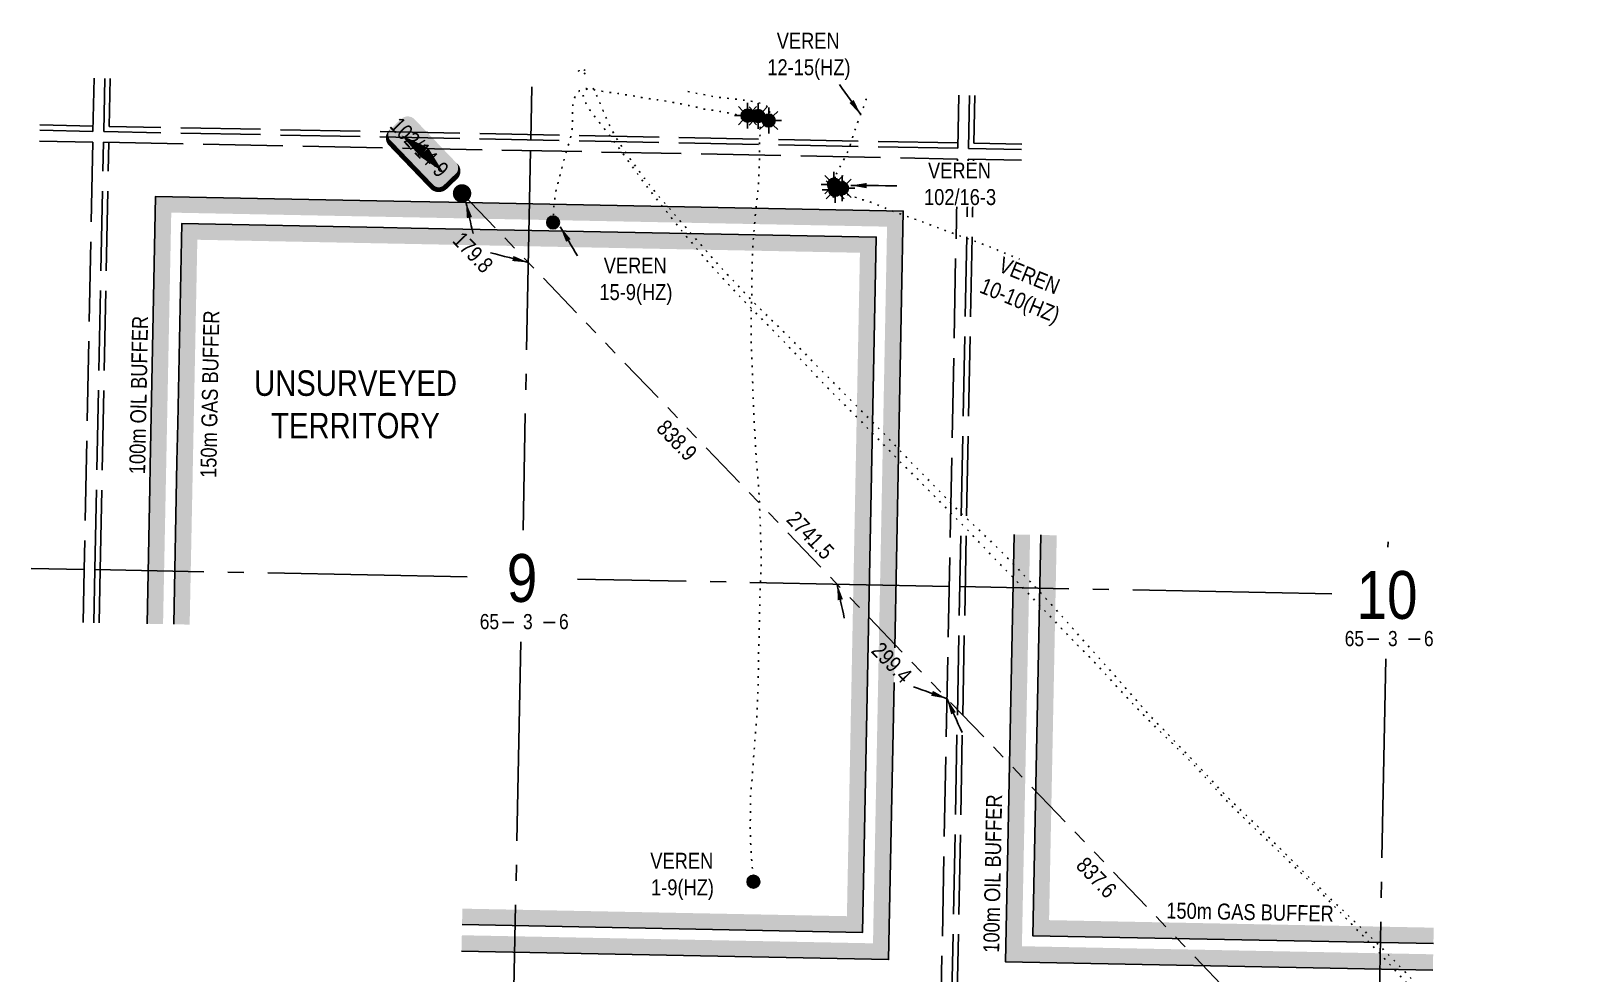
# Model space of a CAD drawing. Extents: x 408473 to 428843, y 6046006 to 6059852.
# Drawn here: x 424420 to 425396, y 6048904 to 6049495 of the extents above; entities that cross this region are included whole.
import ezdxf
from ezdxf.enums import TextEntityAlignment as Align

# ---------------------------------------------------------------- set-up
doc = ezdxf.new("R2010")
doc.units = 0
doc.header["$LTSCALE"] = 5
doc.header["$PDSIZE"] = 0.5
for name, pattern in [('foc-DOT', [1, 0.2, -0.8]), ('foc-DRILLPATH', [14.75, 6, -1.75, 1.75, -1.75, 1.75, -1.75]), ('foc-QUARTERLINE', [33, 25, -3, 2, -3]), ('foc-UNSURVEYED', [12.5, 10, -2.5])]:
    doc.linetypes.add(name, pattern=pattern)
for name, color, linetype in [('10', 1, 'Continuous'), ('9', 3, 'Continuous'), ('ABADATA-DRILL', 8, 'foc-DOT'), ('ABADATA-DRILL-T', 8, 'Continuous'), ('AS-TARGET-GAS', 182, 'Continuous'), ('AS-TARGET-GAS-H', 181, 'Continuous'), ('AS-TARGET-OIL', 146, 'Continuous'), ('AS-TARGET-OIL-H', 131, 'Continuous'), ('L-BD', 7, 'Continuous'), ('L-MON', 1, 'Continuous'), ('L-SECLBL', 7, 'Continuous'), ('L-SECQ', 8, 'foc-QUARTERLINE'), ('L-UNS-T', 3, 'Continuous'), ('L-USEC', 7, 'foc-UNSURVEYED'), ('P-BUFFER-PURPLE-T', 187, 'Continuous'), ('P-PDRILLPATH', 12, 'foc-DRILLPATH')]:
    doc.layers.add(name, color=color, linetype=linetype)
doc.styles.add('80', font='ARIALN.TTF', dxfattribs={"height": 10})
doc.styles.add('80CG', font='ARIALN.TTF', dxfattribs={"height": 10})
doc.styles.add('80L', font='ARIALN.TTF', dxfattribs={"height": 10})
doc.styles.add('SIMPLEX', font='ARIALN.TTF')
doc.dimstyles.new('Compass 5 000', dxfattribs={"dimscale": 5, "dimtxt": 9, "dimasz": 2, "dimexe": 0.2, "dimexo": 0.0625, "dimgap": 0.5, "dimtad": 0, "dimtih": 1, "dimtoh": 1, "dimzin": 0, "dimdsep": 46, "dimtxsty": '80CG', "dimcen": 0.1, "dimse1": 1, "dimse2": 1, "dimclrd": 256, "dimclrt": 256, "dimaunit": 1, "dimadec": 4, "dimazin": 0, "dimtfac": 0.06, "dimtofl": 0, "dimtmove": 0, "dimatfit": 1, "dimfxl": 0.2, "dimtolj": 1, "dimtzin": 0, "dimlwd": -1, "dimarcsym": 0})

# ---------------------------------------------------------------- blocks, each defined once
blk = doc.blocks.new('GAS')
h = blk.add_hatch(color=255)
h.dxf.hatch_style = 1
edge = h.paths.add_edge_path()
edge.add_arc((0, 0), 0.9, 0, 360)
for p, q in [((-0.81, 0), (-1.62, 0)), ((-0.57, 0.57), (-1.14, 1.14)), ((0, 0.81), (0, 1.62)), ((0.57, 0.57), (1.14, 1.14)), ((1.62, 0), (0.81, 0)), ((-0.57, -0.57), (-1.14, -1.14)), ((0, -0.81), (0, -1.62)), ((1.14, -1.14), (0.57, -0.57))]:
    blk.add_line(p, q)
blk.add_circle((0, 0), 0.8)
blk = doc.blocks.new('L-SECLBL')
at = {"layer": '9', "color": 7}
for p, q in [((-5.08, -27.83), (-12.29, -27.83)), ((20.7, -27.83), (13.5, -27.83))]:
    blk.add_line(p, q, dxfattribs=at)
at = {"layer": '10', "color": 2, "style": 'SIMPLEX'}
blk.add_attdef('SEC', text='', height=30, dxfattribs=at).set_placement((0, 0), align=Align.MIDDLE)
at = {"layer": '10', "color": 5, "style": '80L'}
blk.add_attdef('TWP', text='', height=9.5, dxfattribs=at).set_placement((-14.43, -27.37), align=Align.MIDDLE_RIGHT)
blk.add_attdef('RGE', text='', height=9.5, dxfattribs=at).set_placement((3.62, -27.37), align=Align.MIDDLE_CENTER)
blk.add_attdef('MER', text='', height=9.5, dxfattribs=at).set_placement((23.17, -27.37), align=Align.MIDDLE_LEFT)
blk = doc.blocks.new('plbh')
at = {"layer": 'L-MON'}
h = blk.add_hatch(color=255, dxfattribs=at)
h.dxf.hatch_style = 1
edge = h.paths.add_edge_path()
edge.add_arc((0, 0), 1.16, 0, 360)
h = blk.add_hatch(color=256, dxfattribs=at)
h.dxf.hatch_style = 1
h.paths.add_polyline_path([(0.96, 0, 1), (-0.96, 0, 1)])
h.paths.add_polyline_path([(0.91, 0, 1), (-0.91, 0, 1)], flags=16)
h.paths.add_polyline_path([(0.45, 0, -1), (-0.45, 0, -1)], flags=0)
h = blk.add_hatch(color=256, dxfattribs=at)
h.dxf.hatch_style = 1
h.paths.add_polyline_path([(0.45, 0, 1), (-0.45, 0, 1)])
h.paths.add_polyline_path([(0.4, 0, 1), (-0.4, 0, 1)], flags=16)
at = {"layer": 'L-MON', "color": 240}
for radius in [0.96, 0.91, 0.45, 0.4]:
    blk.add_circle((0, 0), radius, dxfattribs=at)
blk = doc.blocks.new('*U124')
h = blk.add_hatch(color=255)
edge = h.paths.add_edge_path()
edge.add_line((-19, -11.5), (19, -11.5))
edge.add_arc((19, -5.5), 6, 270, 360)
edge.add_line((25, -5.5), (25, 4))
edge.add_arc((19, 4), 6, 0, 90)
edge.add_line((19, 10), (-19, 10))
edge.add_arc((-19, 4), 6, 90, 180)
edge.add_line((-25, 4), (-25, -5.5))
edge.add_arc((-19, -5.5), 6, 180, 270)
at = {"color": 1, "flags": 128}
blk.add_lwpolyline([(-19, -11.5, 3, 3, 0), (19, -11.5, 3, 3, 0.414214), (25, -5.5, 3, 3, 0), (25, 4, 3, 0, 0.414214), (19, 10, 0, 0, 0), (-19, 10, 0, 0, 0.414214), (-25, 4, 0, 0, 0), (-25, -5.5, 0, 3, 0.414214)], format="xyseb", close=True, dxfattribs=at)
for points in [[(-17.63, -2.9, 0, 7.5, 0), (0, 0, 0, 0, 0)], [(17.05, 0, 0, 7.5, 0), (0, 0, 0, 0, 0)]]:
    blk.add_lwpolyline(points, format="xyseb", dxfattribs=at)
at = {"color": 1, "style": '80'}
blk.add_attdef('ENTER_TEXT_001', (-26.85, -4.92), '', height=10, dxfattribs=at)

msp = doc.modelspace()

# ---------------------------------------------------------------- hatches: boundary and pattern name
at = {"layer": 'ABADATA-DRILL-T'}
h = msp.add_hatch(color=256, dxfattribs=at)
h.dxf.hatch_style = 1
edge = h.paths.add_edge_path()
edge.add_arc((424747.812, 6049375.267), 4, 0, 360)
h = msp.add_hatch(color=256, dxfattribs=at)
h.dxf.hatch_style = 1
edge = h.paths.add_edge_path()
edge.add_arc((424873.44, 6048961.784), 4, 0, 360)
at = {"layer": 'AS-TARGET-GAS-H'}
h = msp.add_hatch(color=256, dxfattribs=at)
h.dxf.hatch_style = 1
h.paths.add_polyline_path([(424509.853, 6049123.226), (424519.851, 6049123.03), (424524.671, 6049364.424), (424940.249, 6049356.275), (424932.089, 6048940.137), (424690.899, 6048944.866), (424690.701, 6048934.868), (424941.891, 6048929.943), (424950.443, 6049366.077), (424658.821, 6049371.795), (424641.356, 6049372.138), (424514.872, 6049374.618), (424512.366, 6049249.073), (424511.891, 6049225.293)])
h = msp.add_hatch(color=256, dxfattribs=at)
h.dxf.hatch_style = 1
h.paths.add_polyline_path([(425300.153, 6048932.92), (425299.959, 6048922.922), (425048.69, 6048927.848), (425053.71, 6049179.241), (425063.708, 6049179.045), (425058.888, 6048937.65)])
at = {"layer": 'AS-TARGET-OIL-H'}
h = msp.add_hatch(color=256, dxfattribs=at)
h.dxf.hatch_style = 1
h.paths.add_polyline_path([(424493.156, 6049123.553), (424503.154, 6049123.357), (424508.307, 6049381.448), (424957.273, 6049372.645), (424948.459, 6048923.113), (424690.568, 6048928.169), (424690.371, 6048918.171), (424958.261, 6048912.919), (424967.468, 6049382.447), (424682.47, 6049388.035), (424658.511, 6049388.505), (424498.509, 6049391.642), (424495.13, 6049222.39), (424494.863, 6049209.047)])
h = msp.add_hatch(color=256, dxfattribs=at)
h.dxf.hatch_style = 1
h.paths.add_polyline_path([(425299.829, 6048916.223), (425299.632, 6048906.225), (425031.66, 6048911.479), (425037.013, 6049179.568), (425047.011, 6049179.372), (425041.858, 6048921.281)])

# ---------------------------------------------------------------- linework, layer by layer
at = {"layer": 'ABADATA-DRILL', "flags": 128}
for points in [[(424767.986, 6049470.822), (424767.687, 6049470.857), (424766.672, 6049470.967), (424765.867, 6049471.06), (424765.185, 6049471.14), (424764.64, 6049471.21), (424764.287, 6049471.227), (424764.052, 6049471.165), (424763.799, 6049470.987), (424763.695, 6049470.816), (424763.666, 6049470.679), (424763.681, 6049470.606), (424763.7, 6049470.552), (424763.696, 6049470.499), (424763.685, 6049470.449), (424763.651, 6049470.413), (424763.62, 6049470.384), (424763.679, 6049470.332), (424763.831, 6049470.253), (424763.948, 6049470.271), (424764.008, 6049470.419), (424764.068, 6049470.588), (424764.134, 6049470.737), (424764.193, 6049470.862), (424764.252, 6049470.965), (424764.33, 6049471.03), (424764.424, 6049471.065), (424764.541, 6049471.102), (424764.669, 6049471.156), (424764.709, 6049471.176), (424764.79, 6049471.204), (424764.823, 6049471.2), (424764.85, 6049471.193), (424764.998, 6049471.12), (424765.275, 6049470.948), (424765.67, 6049470.673), (424766.41, 6049470.012), (424767.19, 6049469.146), (424767.935, 6049468.255)], [(424869.76, 6049442.308), (424869.76, 6049442.308), (424869.796, 6049442.291), (424869.858, 6049442.253), (424869.934, 6049442.214), (424870.02, 6049442.173), (424870.123, 6049442.117), (424870.191, 6049442.053), (424870.177, 6049441.996), (424870.112, 6049441.941), (424870.037, 6049441.856), (424869.929, 6049441.774), (424869.781, 6049441.711), (424869.603, 6049441.621), (424869.418, 6049441.544), (424869.301, 6049441.53), (424869.231, 6049441.545), (424869.154, 6049441.546), (424869.064, 6049441.538), (424869.005, 6049441.563), (424869, 6049441.639), (424868.994, 6049441.7), (424868.986, 6049441.786), (424868.975, 6049441.91), (424868.957, 6049442.017), (424868.945, 6049442.094), (424868.915, 6049442.268), (424868.901, 6049442.375), (424868.886, 6049442.468), (424868.864, 6049442.539), (424868.848, 6049442.596), (424868.843, 6049442.659), (424868.854, 6049442.722), (424868.872, 6049442.785), (424868.883, 6049442.835), (424868.877, 6049442.879), (424868.875, 6049442.915), (424868.869, 6049442.942), (424868.859, 6049442.972), (424868.853, 6049443.009), (424868.841, 6049443.053), (424868.824, 6049443.06), (424868.826, 6049442.996), (424868.831, 6049442.9), (424868.832, 6049442.8), (424868.844, 6049442.703), (424868.852, 6049442.606), (424868.848, 6049442.556), (424868.84, 6049442.509), (424868.822, 6049442.456), (424868.765, 6049442.411), (424868.647, 6049442.383), (424868.471, 6049442.377), (424868.237, 6049442.381), (424867.961, 6049442.393), (424867.641, 6049442.41), (424867.272, 6049442.437), (424866.855, 6049442.462), (424866.403, 6049442.491), (424865.926, 6049442.517), (424865.443, 6049442.546), (424864.948, 6049442.596), (424864.412, 6049442.667), (424863.837, 6049442.745), (424863.222, 6049442.833), (424862.561, 6049442.95), (424861.87, 6049443.083), (424861.143, 6049443.224), (424860.376, 6049443.383), (424859.589, 6049443.548), (424858.842, 6049443.703), (424858.114, 6049443.858), (424857.368, 6049444.022), (424856.584, 6049444.194), (424855.771, 6049444.357), (424854.92, 6049444.511), (424854.046, 6049444.671), (424853.176, 6049444.828), (424852.352, 6049444.968), (424850.72, 6049445.203), (424849.031, 6049445.473), (424847.407, 6049445.769), (424845.954, 6049445.994), (424845.292, 6049446.077), (424844.64, 6049446.15), (424843.968, 6049446.217), (424843.27, 6049446.29), (424842.552, 6049446.398), (424841.837, 6049446.539), (424841.038, 6049446.731), (424840.262, 6049446.936), (424839.472, 6049447.135), (424838.679, 6049447.324), (424837.886, 6049447.503), (424837.089, 6049447.679), (424836.292, 6049447.841), (424835.492, 6049448.004), (424834.695, 6049448.176), (424833.869, 6049448.366), (424833.019, 6049448.563), (424832.156, 6049448.75), (424831.316, 6049448.926), (424830.469, 6049449.113), (424829.613, 6049449.3), (424828.76, 6049449.483), (424827.93, 6049449.656), (424827.133, 6049449.822), (424826.349, 6049449.981), (424825.585, 6049450.126), (424824.811, 6049450.265), (424824.01, 6049450.404), (424823.163, 6049450.564), (424822.276, 6049450.738), (424821.353, 6049450.913), (424820.429, 6049451.081), (424819.526, 6049451.239), (424818.632, 6049451.387), (424817.711, 6049451.531), (424816.784, 6049451.676), (424815.886, 6049451.811), (424815.052, 6049451.921), (424814.27, 6049452.019), (424813.479, 6049452.128), (424812.648, 6049452.258), (424811.83, 6049452.394), (424811.053, 6049452.516), (424810.265, 6049452.628), (424809.423, 6049452.738), (424808.552, 6049452.855), (424807.655, 6049452.99), (424806.79, 6049453.12), (424805.916, 6049453.237), (424805.128, 6049453.35), (424804.304, 6049453.479), (424803.496, 6049453.619), (424802.696, 6049453.771), (424801.905, 6049453.92), (424801.128, 6049454.079), (424800.351, 6049454.251), (424799.548, 6049454.433), (424797.918, 6049454.762), (424797.13, 6049454.881), (424796.375, 6049454.976), (424795.613, 6049455.074), (424794.805, 6049455.187), (424794.004, 6049455.299), (424793.243, 6049455.404), (424792.468, 6049455.526), (424791.664, 6049455.675), (424790.827, 6049455.828), (424789.973, 6049455.985), (424789.136, 6049456.135), (424788.339, 6049456.274), (424787.575, 6049456.409), (424786.817, 6049456.538), (424786.288, 6049456.608), (424785.536, 6049456.676), (424784.744, 6049456.725), (424783.895, 6049456.782), (424782.969, 6049456.863), (424781.982, 6049456.993), (424781.001, 6049457.156), (424780.065, 6049457.321), (424779.188, 6049457.485), (424778.347, 6049457.645), (424777.52, 6049457.798), (424776.713, 6049457.944), (424775.922, 6049458.086), (424775.151, 6049458.221), (424774.39, 6049458.349), (424773.629, 6049458.468), (424772.862, 6049458.596), (424772.081, 6049458.728), (424771.313, 6049458.857), (424770.565, 6049458.978), (424769.868, 6049459.099), (424769.199, 6049459.202), (424768.557, 6049459.251), (424767.93, 6049459.223), (424767.324, 6049459.112), (424766.717, 6049458.937), (424766.126, 6049458.712), (424765.547, 6049458.437), (424764.971, 6049458.125), (424764.411, 6049457.789), (424763.82, 6049457.421), (424763.235, 6049456.995), (424762.69, 6049456.439), (424762.203, 6049455.719), (424761.769, 6049454.851), (424761.379, 6049453.838), (424761.027, 6049452.715), (424760.719, 6049451.487), (424760.48, 6049450.162), (424760.282, 6049448.759), (424760.1, 6049447.325), (424759.962, 6049445.898), (424759.886, 6049444.389), (424759.872, 6049442.842), (424759.874, 6049441.265), (424759.888, 6049439.598), (424759.896, 6049437.818), (424759.846, 6049435.951), (424759.665, 6049434.031), (424759.353, 6049432.064), (424758.99, 6049430.051), (424758.587, 6049428.031), (424758.081, 6049426.061), (424757.487, 6049424.142), (424756.9, 6049422.27), (424756.329, 6049420.384), (424755.832, 6049418.661), (424755.311, 6049416.79), (424754.801, 6049414.923), (424754.291, 6049413.07), (424753.785, 6049411.243), (424753.279, 6049409.402), (424752.803, 6049407.598), (424752.329, 6049405.84), (424751.881, 6049404.129), (424751.452, 6049402.457), (424751.033, 6049400.818), (424750.635, 6049399.236), (424750.264, 6049397.669), (424749.927, 6049396.142), (424749.608, 6049394.672), (424749.333, 6049393.24), (424749.116, 6049391.848), (424748.915, 6049390.468), (424748.732, 6049389.118), (424748.552, 6049387.791), (424748.394, 6049386.501), (424748.279, 6049385.233), (424748.117, 6049382.786), (424748.044, 6049381.61), (424747.988, 6049380.481), (424747.946, 6049379.378), (424747.912, 6049378.299), (424747.881, 6049377.249), (424747.812, 6049375.267)], [(424869.76, 6049442.308), (424869.76, 6049442.308), (424869.796, 6049442.291), (424869.858, 6049442.253), (424869.934, 6049442.214), (424870.02, 6049442.173), (424870.123, 6049442.117), (424870.191, 6049442.053), (424870.177, 6049441.996), (424870.112, 6049441.941), (424870.037, 6049441.856), (424869.929, 6049441.774), (424869.781, 6049441.711), (424869.603, 6049441.621), (424869.418, 6049441.544), (424869.301, 6049441.53), (424869.231, 6049441.545), (424869.154, 6049441.546), (424869.064, 6049441.538), (424869.005, 6049441.563), (424869, 6049441.639), (424868.994, 6049441.7), (424868.986, 6049441.786), (424868.975, 6049441.91), (424868.957, 6049442.017), (424868.945, 6049442.094), (424868.915, 6049442.268), (424868.901, 6049442.375), (424868.886, 6049442.468), (424868.864, 6049442.539), (424868.848, 6049442.596), (424868.843, 6049442.659), (424868.854, 6049442.722), (424868.872, 6049442.785), (424868.883, 6049442.835), (424868.877, 6049442.879), (424868.875, 6049442.915), (424868.869, 6049442.942), (424868.859, 6049442.972), (424868.853, 6049443.009), (424868.841, 6049443.053), (424868.824, 6049443.06), (424868.826, 6049442.996), (424868.831, 6049442.9), (424868.832, 6049442.8), (424868.844, 6049442.703), (424868.852, 6049442.606), (424868.848, 6049442.556), (424868.84, 6049442.509), (424868.826, 6049442.463), (424868.822, 6049442.456), (424868.765, 6049442.411), (424868.647, 6049442.383), (424868.471, 6049442.377), (424868.237, 6049442.381), (424867.961, 6049442.393), (424867.641, 6049442.41), (424867.272, 6049442.437), (424866.855, 6049442.462), (424866.403, 6049442.491), (424865.926, 6049442.517), (424865.443, 6049442.543), (424864.944, 6049442.596), (424864.412, 6049442.667), (424863.837, 6049442.741), (424863.222, 6049442.833), (424862.561, 6049442.95), (424861.87, 6049443.083), (424861.143, 6049443.224), (424860.376, 6049443.383), (424859.589, 6049443.548), (424858.842, 6049443.703), (424858.114, 6049443.858), (424857.368, 6049444.022), (424856.584, 6049444.194), (424855.771, 6049444.357), (424854.92, 6049444.511), (424854.046, 6049444.671), (424853.176, 6049444.828), (424852.352, 6049444.968), (424850.72, 6049445.203), (424849.031, 6049445.473), (424847.407, 6049445.769), (424845.954, 6049445.994), (424845.292, 6049446.077), (424844.64, 6049446.15), (424843.968, 6049446.217), (424843.27, 6049446.29), (424842.552, 6049446.398), (424841.804, 6049446.543), (424841.041, 6049446.728), (424840.262, 6049446.933), (424839.475, 6049447.135), (424838.679, 6049447.324), (424837.886, 6049447.503), (424837.092, 6049447.676), (424836.292, 6049447.841), (424835.492, 6049448.004), (424834.698, 6049448.173), (424833.872, 6049448.366), (424833.019, 6049448.559), (424832.156, 6049448.75), (424831.316, 6049448.926), (424830.473, 6049449.11), (424829.616, 6049449.3), (424828.763, 6049449.483), (424827.93, 6049449.656), (424827.133, 6049449.819), (424826.356, 6049449.978), (424825.588, 6049450.126), (424824.814, 6049450.261), (424824.01, 6049450.401), (424823.163, 6049450.564), (424822.276, 6049450.738), (424821.356, 6049450.913), (424820.429, 6049451.081), (424819.526, 6049451.239), (424818.632, 6049451.383), (424817.714, 6049451.528), (424816.827, 6049451.669), (424815.886, 6049451.807), (424815.055, 6049451.917), (424814.273, 6049452.016), (424813.479, 6049452.125), (424812.648, 6049452.255), (424811.83, 6049452.391), (424811.053, 6049452.516), (424810.265, 6049452.625), (424809.423, 6049452.735), (424808.545, 6049452.856), (424807.655, 6049452.987), (424806.79, 6049453.117), (424805.952, 6049453.23), (424805.128, 6049453.35), (424804.304, 6049453.476), (424803.496, 6049453.615), (424802.696, 6049453.768), (424801.905, 6049453.917), (424801.128, 6049454.079), (424800.351, 6049454.251), (424799.548, 6049454.43), (424797.918, 6049454.759), (424797.13, 6049454.881), (424796.375, 6049454.976), (424795.613, 6049455.074), (424794.809, 6049455.183), (424794.004, 6049455.296), (424793.243, 6049455.401), (424792.468, 6049455.526), (424791.664, 6049455.672), (424790.827, 6049455.825), (424789.973, 6049455.982), (424789.136, 6049456.135), (424788.339, 6049456.271), (424787.575, 6049456.406), (424786.817, 6049456.534), (424786.288, 6049456.605), (424785.536, 6049456.673), (424784.744, 6049456.725), (424783.895, 6049456.779), (424782.969, 6049456.863), (424781.982, 6049456.99), (424781.001, 6049457.152), (424780.064, 6049457.317), (424779.191, 6049457.485), (424778.347, 6049457.645), (424777.52, 6049457.794), (424776.713, 6049457.94), (424775.922, 6049458.082), (424775.151, 6049458.221), (424774.39, 6049458.346), (424773.633, 6049458.468), (424772.862, 6049458.593), (424772.084, 6049458.725), (424771.313, 6049458.853), (424771.004, 6049458.906), (424770.592, 6049458.968), (424769.933, 6049459.047), (424769.376, 6049459.018), (424768.882, 6049458.835), (424768.399, 6049458.507), (424767.91, 6049458.08), (424767.455, 6049457.619), (424767.055, 6049457.124), (424766.763, 6049456.543), (424766.641, 6049455.938), (424766.634, 6049455.558), (424766.709, 6049454.82), (424766.867, 6049454.047), (424767.101, 6049453.212), (424767.42, 6049452.295), (424767.811, 6049451.331), (424768.277, 6049450.295), (424768.842, 6049449.197), (424769.516, 6049448.023), (424770.285, 6049446.801), (424771.157, 6049445.524), (424772.104, 6049444.182), (424773.107, 6049442.798), (424774.715, 6049440.643), (424776.5, 6049438.334), (424778.4, 6049435.966), (424780.401, 6049433.453), (424781.758, 6049431.732), (424783.146, 6049429.961), (424784.57, 6049428.11), (424786.035, 6049426.164), (424787.539, 6049424.137), (424789.085, 6049422.05), (424790.663, 6049419.881), (424792.269, 6049417.633), (424793.894, 6049415.36), (424795.575, 6049413.033), (424797.263, 6049410.696), (424798.967, 6049408.339), (424800.749, 6049405.877), (424802.466, 6049403.502), (424804.189, 6049401.145), (424805.966, 6049398.753), (424807.782, 6049396.356), (424809.645, 6049393.936), (424811.528, 6049391.502), (424813.44, 6049389.06), (424815.382, 6049386.608), (424817.304, 6049384.176), (424819.253, 6049381.704), (424821.191, 6049379.229), (424823.139, 6049376.753), (424825.108, 6049374.281), (424827.09, 6049371.838), (424829.112, 6049369.391), (424830.161, 6049368.123), (424832.939, 6049364.778), (424834.427, 6049363.005), (424836.05, 6049361.079), (424839.327, 6049357.191), (424842.233, 6049353.753), (424845.35, 6049350.151), (424848.573, 6049346.547), (424851.764, 6049343.023), (424855.031, 6049339.461), (424858.263, 6049335.964), (424861.55, 6049332.422), (424864.802, 6049328.944), (424868.155, 6049325.46), (424871.495, 6049322.074), (424874.891, 6049318.639), (424878.202, 6049315.274), (424881.585, 6049311.823), (424884.876, 6049308.468), (424888.249, 6049305.004), (424891.552, 6049301.578), (424894.897, 6049298.091), (424898.124, 6049294.697), (424901.446, 6049291.184), (424904.666, 6049287.75), (424907.967, 6049284.221), (424911.197, 6049280.797), (424914.504, 6049277.275), (424917.758, 6049273.847), (424921.154, 6049270.406), (424924.489, 6049267.076), (424927.902, 6049263.655), (424931.228, 6049260.342), (424934.654, 6049256.934), (424937.979, 6049253.598), (424941.359, 6049250.144), (424944.616, 6049246.762), (424947.961, 6049243.272), (424951.228, 6049239.881), (424954.591, 6049236.407), (424957.842, 6049233.056), (424961.204, 6049229.586), (424964.45, 6049226.278), (424967.87, 6049222.863), (424971.192, 6049219.554), (424974.598, 6049216.122), (424977.857, 6049212.818), (424981.26, 6049209.387), (424984.572, 6049206.057), (424987.972, 6049202.62), (424991.227, 6049199.308), (424994.61, 6049195.858), (424997.861, 6049192.513), (425001.24, 6049189.056), (425004.545, 6049185.707), (425007.904, 6049182.23), (425011.095, 6049178.856), (425014.413, 6049175.34), (425017.617, 6049171.947), (425020.928, 6049168.427), (425024.112, 6049165.047), (425027.447, 6049161.554), (425030.751, 6049158.185), (425034.154, 6049154.751), (425037.442, 6049151.389), (425040.791, 6049147.905), (425043.999, 6049144.542), (425047.327, 6049141.039), (425050.57, 6049137.618), (425053.895, 6049134.111), (425057.1, 6049130.761), (425060.459, 6049127.287), (425063.654, 6049123.957), (425066.965, 6049120.431), (425070.152, 6049117.055), (425073.508, 6049113.578), (425076.769, 6049110.226), (425080.169, 6049106.789), (425083.503, 6049103.429), (425086.855, 6049099.949), (425090.069, 6049096.548), (425093.377, 6049093.022), (425096.539, 6049089.549), (425099.765, 6049085.952), (425102.898, 6049082.49), (425106.209, 6049078.97), (425109.442, 6049075.549), (425112.727, 6049072.007), (425115.95, 6049068.58), (425119.295, 6049065.09), (425122.577, 6049061.768), (425126.031, 6049058.389), (425129.391, 6049055.139), (425132.855, 6049051.77), (425136.221, 6049048.483), (425139.665, 6049045.095), (425143.01, 6049041.778), (425146.42, 6049038.354), (425149.711, 6049034.978), (425153.053, 6049031.488), (425156.235, 6049028.018), (425159.445, 6049024.408), (425162.557, 6049020.919), (425165.79, 6049017.328), (425168.983, 6049013.878), (425172.345, 6049010.408), (425175.664, 6049007.088), (425181.496, 6049001.396), (425184.967, 6048998.033), (425188.274, 6048994.818), (425191.749, 6048991.459), (425195.113, 6048988.252), (425198.615, 6048984.922), (425201.981, 6048981.675), (425205.442, 6048978.306), (425208.838, 6048975.009), (425212.316, 6048971.653), (425215.7, 6048968.416), (425219.171, 6048965.053), (425222.506, 6048961.75), (425225.933, 6048958.339), (425229.239, 6048955.043), (425232.645, 6048951.615), (425235.947, 6048948.263), (425239.316, 6048944.803), (425242.583, 6048941.414), (425245.942, 6048937.941), (425249.186, 6048934.583), (425252.542, 6048931.106), (425255.807, 6048927.761), (425259.166, 6048924.288), (425262.396, 6048920.867), (425265.697, 6048917.338), (425268.903, 6048913.887), (425272.18, 6048910.335), (425275.366, 6048906.862), (425278.616, 6048903.284), (425281.784, 6048899.804), (425285.048, 6048896.242), (425288.198, 6048892.79), (425291.444, 6048889.212), (425294.596, 6048885.726), (425297.84, 6048882.141), (425300.988, 6048878.662), (425304.222, 6048875.067), (425307.374, 6048871.601), (425310.678, 6048868.076), (425313.942, 6048864.667), (425317.297, 6048861.19), (425320.571, 6048857.805), (425323.937, 6048854.338), (425327.222, 6048850.996), (425330.618, 6048847.559), (425333.854, 6048844.281), (425337.257, 6048840.85), (425340.51, 6048837.562), (425343.893, 6048834.115), (425347.198, 6048830.782), (425350.621, 6048827.371), (425353.907, 6048824.066), (425357.286, 6048820.612), (425360.619, 6048817.172), (425363.978, 6048813.695), (425367.3, 6048810.242), (425370.659, 6048806.766), (425374.008, 6048803.312), (425377.374, 6048799.845), (425380.724, 6048796.435), (425384.121, 6048793.001), (425387.477, 6048789.561), (425389.473, 6048787.475), (425394.304, 6048782.409)], [(424772.853, 6049459.613), (424773.177, 6049458.94), (424774.275, 6049456.645), (424775.478, 6049454.067), (424776.655, 6049451.383), (424777.932, 6049448.344), (424779.27, 6049445.174), (424780.798, 6049441.657), (424782.379, 6049438.131), (424783.997, 6049434.626), (424785.725, 6049431.151), (424787.717, 6049427.658), (424789.958, 6049424.136), (424792.359, 6049420.585), (424794.907, 6049416.927), (424797.551, 6049413.225), (424800.34, 6049409.399), (424803.12, 6049405.637), (424806.05, 6049401.735), (424809.496, 6049397.276), (424812.719, 6049393.309), (424814.364, 6049391.366), (424816.001, 6049389.487), (424819.193, 6049385.85), (424822.388, 6049382.186), (424825.538, 6049378.557), (424828.729, 6049374.893), (424831.892, 6049371.274), (424835.081, 6049367.604), (424838.203, 6049363.951), (424841.397, 6049360.261), (424844.554, 6049356.665), (424847.771, 6049352.958), (424850.939, 6049349.411), (424854.301, 6049345.781), (424857.487, 6049342.298), (424860.856, 6049338.664), (424864.113, 6049335.262), (424867.536, 6049331.648), (424870.961, 6049327.976), (424874.201, 6049324.598), (424877.48, 6049321.3), (424880.993, 6049317.837), (424884.385, 6049314.539), (424887.879, 6049311.14), (424891.304, 6049307.785), (424894.757, 6049304.346), (424898.137, 6049300.949), (424901.553, 6049297.478), (424904.886, 6049294.028), (424908.241, 6049290.528), (424911.556, 6049287.032), (424914.915, 6049283.582), (424918.127, 6049280.405), (424921.776, 6049276.779), (424925.195, 6049273.335), (424928.693, 6049269.775), (424931.968, 6049266.437), (424935.311, 6049263.027), (424938.75, 6049259.548), (424942.082, 6049256.225), (424945.594, 6049252.722), (424948.888, 6049249.377), (424952.356, 6049245.818), (424955.61, 6049242.443), (424959.06, 6049238.851), (424962.284, 6049235.47), (424965.72, 6049231.845), (424968.924, 6049228.452), (424972.145, 6049225.078), (424975.559, 6049221.566), (424978.907, 6049218.17), (424982.356, 6049214.705), (424985.699, 6049211.295), (424989.091, 6049207.791), (424992.417, 6049204.348), (424995.759, 6049200.871), (424999.149, 6049197.424), (425002.576, 6049194.042), (425006.071, 6049190.68), (425009.564, 6049187.414), (425013.135, 6049184.079), (425016.618, 6049180.797), (425020.139, 6049177.42), (425023.574, 6049174.085), (425027.034, 6049170.643), (425030.354, 6049167.267), (425033.799, 6049163.749), (425037.074, 6049160.403), (425040.534, 6049156.818), (425043.725, 6049153.458), (425046.945, 6049150.037), (425050.325, 6049146.443), (425053.554, 6049142.982), (425056.87, 6049139.366), (425060.075, 6049135.846), (425063.348, 6049132.237), (425066.548, 6049128.67), (425069.797, 6049125.026), (425072.974, 6049121.452), (425076.173, 6049117.825), (425079.386, 6049114.218), (425082.616, 6049110.634), (425085.853, 6049107.036), (425089.027, 6049103.48), (425092.272, 6049099.808), (425095.422, 6049096.256), (425098.694, 6049092.584), (425101.832, 6049089.041), (425105.093, 6049085.34), (425108.18, 6049081.815), (425111.471, 6049078.076), (425114.515, 6049074.539), (425117.791, 6049070.764), (425120.897, 6049067.292), (425124.074, 6049063.865), (425127.54, 6049060.286), (425130.815, 6049056.935), (425134.256, 6049053.383), (425137.529, 6049049.981), (425140.973, 6049046.403), (425144.234, 6049043.018), (425147.637, 6049039.443), (425150.89, 6049036.009), (425154.225, 6049032.476), (425157.482, 6049028.941), (425160.743, 6049025.373), (425164.01, 6049021.811), (425167.318, 6049018.275), (425170.707, 6049014.844), (425174.144, 6049011.439), (425177.606, 6049008.074), (425181.065, 6049004.805), (425184.377, 6049001.656), (425188.015, 6048998.137), (425191.306, 6048994.915), (425194.914, 6048991.4), (425198.463, 6048987.933), (425201.782, 6048984.637), (425205.307, 6048981.11), (425208.593, 6048977.828), (425211.912, 6048974.515), (425215.417, 6048971.019), (425218.752, 6048967.686), (425222.217, 6048964.21), (425225.582, 6048960.85), (425229.041, 6048957.405), (425232.439, 6048954.037), (425235.907, 6048950.672), (425239.422, 6048947.358), (425242.924, 6048944.052), (425246.429, 6048940.696), (425249.911, 6048937.363), (425253.405, 6048934.007), (425256.884, 6048930.665), (425260.378, 6048927.312), (425263.82, 6048923.98), (425267.28, 6048920.548), (425270.643, 6048917.138), (425274.045, 6048913.64), (425277.325, 6048910.215), (425280.729, 6048906.657), (425284.009, 6048903.229), (425287.403, 6048899.665), (425290.659, 6048896.237), (425294.049, 6048892.646), (425297.308, 6048889.201), (425300.457, 6048885.862), (425303.872, 6048882.18), (425307.24, 6048878.513), (425310.364, 6048875.108), (425313.539, 6048871.631), (425316.871, 6048867.988), (425320.07, 6048864.511), (425323.43, 6048860.898), (425326.666, 6048857.44), (425330.015, 6048853.844), (425333.247, 6048850.363), (425336.548, 6048846.8), (425339.823, 6048843.275), (425343.117, 6048839.73), (425346.394, 6048836.191), (425349.636, 6048832.67), (425352.932, 6048829.068), (425356.121, 6048825.591), (425359.456, 6048821.944), (425362.589, 6048818.512), (425365.749, 6048815.053), (425369.101, 6048811.429), (425372.338, 6048807.991), (425375.669, 6048804.475), (425379.015, 6048801.005), (425382.39, 6048797.531), (425385.783, 6048794.104), (425390.529, 6048789.426), (425396.219, 6048783.807)], [(424883.027, 6049439.227), (424883.048, 6049439.283), (424883.121, 6049439.438), (424883.19, 6049439.57), (424883.263, 6049439.712), (424883.29, 6049439.758), (424883.325, 6049439.814), (424883.353, 6049439.891), (424883.385, 6049440), (424883.411, 6049440.149), (424883.439, 6049440.349), (424883.47, 6049440.588), (424883.525, 6049441.021), (424883.571, 6049441.5), (424883.615, 6049442.009), (424883.645, 6049442.519), (424883.675, 6049443.041), (424883.692, 6049443.568), (424883.659, 6049444.085), (424883.575, 6049444.567), (424883.47, 6049444.983), (424883.363, 6049445.318), (424883.274, 6049445.55), (424883.218, 6049445.721), (424883.21, 6049445.838), (424883.255, 6049445.93), (424883.374, 6049446.025), (424883.491, 6049446.049), (424883.598, 6049446.08), (424883.685, 6049446.109), (424883.77, 6049446.144), (424883.827, 6049446.202), (424883.865, 6049446.258), (424883.872, 6049446.272), (424883.876, 6049446.282), (424883.886, 6049446.311), (424883.896, 6049446.321), (424883.917, 6049446.334), (424883.913, 6049446.341), (424883.871, 6049446.385), (424883.734, 6049446.531), (424883.489, 6049446.796), (424883.149, 6049447.116), (424882.64, 6049447.523), (424882.022, 6049447.962), (424881.186, 6049448.515), (424880.272, 6049449.03), (424879.152, 6049449.545), (424877.984, 6049449.992), (424876.536, 6049450.457), (424875.107, 6049450.825), (424873.496, 6049451.147), (424871.974, 6049451.397), (424868.832, 6049451.835), (424865.663, 6049452.245), (424862.486, 6049452.614), (424859.299, 6049452.963), (424856.072, 6049453.29), (424852.784, 6049453.628), (424849.549, 6049454.092), (424846.421, 6049454.691), (424843.342, 6049455.308), (424840.302, 6049455.858), (424837.282, 6049456.391), (424834.29, 6049456.983), (424831.391, 6049457.72), (424828.807, 6049458.516)], [(424923.984, 6049399.019), (424924.155, 6049398.876), (424924.224, 6049398.821), (424924.29, 6049398.77), (424924.441, 6049398.647), (424924.523, 6049398.582), (424924.608, 6049398.51), (424924.703, 6049398.438), (424924.95, 6049398.293), (424925.271, 6049398.174), (424925.628, 6049398.15), (424925.976, 6049398.253), (424926.234, 6049398.445), (424926.372, 6049398.676), (424926.456, 6049398.917), (424926.532, 6049399.219), (424926.579, 6049399.572), (424926.582, 6049399.888), (424926.531, 6049400.193), (424926.422, 6049400.548), (424926.26, 6049400.961), (424926.151, 6049401.197), (424926.033, 6049401.446), (424925.937, 6049401.671), (424925.814, 6049402.01), (424925.603, 6049402.645), (424925.394, 6049403.372), (424925.273, 6049404.168), (424925.311, 6049404.958), (424925.513, 6049405.714), (424925.834, 6049406.458), (424926.21, 6049407.234), (424926.609, 6049408.059), (424927.064, 6049408.951), (424927.665, 6049410.012), (424928.253, 6049411.088), (424929.365, 6049413.213), (424930.182, 6049414.75), (424931.07, 6049416.53), (424931.991, 6049418.422), (424932.945, 6049420.497), (424933.838, 6049422.857), (424934.646, 6049425.461), (424935.472, 6049428.302), (424936.418, 6049431.314), (424937.526, 6049434.406), (424938.753, 6049437.64), (424940.076, 6049441.168), (424941.456, 6049444.881), (424942.846, 6049448.751), (424944.186, 6049452.656), (424945.497, 6049456.227)], [(424876.407, 6049442.029), (424876.408, 6049442.059), (424876.451, 6049442.054), (424876.478, 6049442.08), (424876.482, 6049442.274), (424876.483, 6049442.347), (424876.485, 6049442.41), (424876.633, 6049442.514), (424876.7, 6049442.49), (424876.838, 6049442.427), (424876.977, 6049442.357), (424877.132, 6049442.291), (424877.311, 6049442.231), (424877.494, 6049442.19), (424877.65, 6049442.157), (424877.772, 6049442.115), (424877.829, 6049442.087), (424877.881, 6049442.066), (424877.958, 6049442.045), (424878.047, 6049442.01), (424878.13, 6049441.975), (424878.233, 6049441.949), (424878.332, 6049441.901), (424878.397, 6049441.856), (424878.447, 6049441.815), (424878.489, 6049441.757), (424878.541, 6049441.683), (424878.609, 6049441.595), (424878.681, 6049441.52), (424878.74, 6049441.462), (424878.779, 6049441.412), (424878.83, 6049441.297), (424878.861, 6049441.2), (424878.896, 6049441.093), (424878.904, 6049441.012), (424878.867, 6049441), (424878.811, 6049441.018), (424878.771, 6049441.028), (424878.741, 6049441.032), (424878.705, 6049441.033), (424878.661, 6049441.034), (424878.621, 6049441.028), (424878.584, 6049441.019), (424878.547, 6049441.009), (424878.517, 6049441), (424878.49, 6049440.987), (424878.467, 6049440.974), (424878.45, 6049440.958), (424878.433, 6049440.938), (424878.409, 6049440.919), (424878.372, 6049440.893), (424878.328, 6049440.877), (424878.271, 6049440.868), (424878.204, 6049440.856), (424878.137, 6049440.838), (424878.077, 6049440.819), (424878.016, 6049440.78), (424877.955, 6049440.714), (424877.921, 6049440.672), (424877.9, 6049440.636), (424877.876, 6049440.586), (424877.824, 6049440.477), (424877.746, 6049440.242), (424877.671, 6049439.867), (424877.618, 6049439.357), (424877.586, 6049438.718), (424877.577, 6049437.925), (424877.591, 6049437.134), (424877.621, 6049436.274), (424877.647, 6049435.393), (424877.678, 6049434.255), (424877.692, 6049433.288), (424877.679, 6049431.972), (424877.62, 6049430.646), (424877.513, 6049429.134), (424877.401, 6049427.633), (424877.226, 6049424.189), (424877.193, 6049422.169), (424877.217, 6049420.158), (424877.258, 6049418.04), (424877.274, 6049415.79), (424877.258, 6049413.296), (424877.177, 6049410.854), (424877.045, 6049408.386), (424876.927, 6049405.781), (424876.791, 6049402.95), (424876.635, 6049400.256), (424876.428, 6049397.216), (424876.166, 6049394.227), (424875.808, 6049390.947), (424875.615, 6049389.287), (424875.481, 6049388.056), (424875.168, 6049385.022), (424874.827, 6049381.618), (424874.536, 6049378.49), (424874.274, 6049375.521), (424873.996, 6049372.229), (424873.745, 6049369.167), (424873.491, 6049366.068), (424873.249, 6049363.079), (424873.033, 6049359.919), (424872.886, 6049356.841), (424872.767, 6049353.55), (424872.689, 6049350.421), (424872.64, 6049347.228), (424872.596, 6049344.165), (424872.549, 6049341.275), (424872.501, 6049338.315), (424872.448, 6049334.936), (424872.405, 6049331.919), (424872.349, 6049328.76), (424872.26, 6049325.604), (424872.104, 6049319.503), (424872.017, 6049313.393), (424871.95, 6049307.297), (424872.02, 6049300.691), (424872.274, 6049294.488), (424872.503, 6049288.336), (424872.714, 6049282.117), (424872.956, 6049275.934), (424873.153, 6049269.839), (424873.377, 6049263.634), (424873.645, 6049257.41), (424873.933, 6049251.257), (424874.267, 6049244.499), (424874.593, 6049238.215), (424874.957, 6049231.94), (424875.344, 6049225.738), (424875.808, 6049219.487), (424876.378, 6049212.871), (424876.862, 6049206.631), (424877.16, 6049200.45), (424877.413, 6049194.157), (424877.691, 6049187.634), (424877.934, 6049181.345), (424878.155, 6049175.106), (424878.354, 6049168.981), (424878.352, 6049162.779), (424878.148, 6049156.499), (424877.914, 6049150.376), (424877.662, 6049144.153), (424877.491, 6049138.015), (424877.32, 6049130.857), (424877.196, 6049124.761), (424877.071, 6049118.213), (424876.934, 6049112.131), (424876.737, 6049105.847), (424876.59, 6049099.579), (424876.531, 6049093.362), (424876.426, 6049087.176), (424876.289, 6049080.887), (424876.061, 6049074.241), (424875.723, 6049068.043), (424875.29, 6049061.833), (424874.815, 6049055.668), (424874.308, 6049049.204), (424873.833, 6049043.038), (424873.351, 6049036.327), (424872.911, 6049030.061), (424872.658, 6049026.862), (424872.346, 6049023.714), (424871.999, 6049020.52), (424871.769, 6049017.444), (424871.648, 6049014.203), (424871.609, 6049011.173), (424871.63, 6049007.862), (424871.604, 6049004.848), (424871.537, 6049001.782), (424871.476, 6048998.7), (424871.447, 6048995.54), (424871.493, 6048992.611), (424871.712, 6048986.116), (424872.056, 6048979.898), (424872.491, 6048973.705), (424872.994, 6048967.27), (424873.44, 6048961.784)], [(424924.695, 6049395.74), (424924.74, 6049395.833), (424924.762, 6049395.909), (424924.786, 6049395.972), (424924.79, 6049395.978), (424924.732, 6049395.933), (424924.638, 6049395.865), (424924.516, 6049395.777), (424924.354, 6049395.667), (424924.191, 6049395.56), (424924.12, 6049395.472), (424924.148, 6049395.381), (424924.226, 6049395.273), (424924.32, 6049395.148), (424924.447, 6049395.002), (424924.6, 6049394.822), (424924.783, 6049394.618), (424925.022, 6049394.41), (424925.326, 6049394.244), (424925.346, 6049394.237), (424925.803, 6049394.118), (424926.422, 6049394.049), (424927.214, 6049393.977), (424928.146, 6049393.879), (424929.187, 6049393.735), (424930.339, 6049393.496), (424931.552, 6049393.138), (424932.807, 6049392.694), (424934.101, 6049392.201), (424935.388, 6049391.699), (424936.427, 6049391.319), (424937.815, 6049390.835), (424939.189, 6049390.361), (424940.663, 6049389.882), (424942.271, 6049389.4), (424944.088, 6049388.898), (424946.153, 6049388.297), (424948.388, 6049387.53), (424950.76, 6049386.596), (424953.263, 6049385.533), (424955.975, 6049384.38), (424958.928, 6049383.185), (424962.084, 6049381.943), (424965.423, 6049380.64), (424968.958, 6049379.34), (424972.71, 6049378.046), (424976.591, 6049376.726), (424980.498, 6049375.309), (424984.362, 6049373.816), (424988.25, 6049372.323), (424992.149, 6049370.863), (424996.035, 6049369.419), (424999.911, 6049367.99), (425003.764, 6049366.594), (425007.552, 6049365.239), (425011.336, 6049363.881), (425015.142, 6049362.462), (425018.927, 6049361.021), (425022.656, 6049359.568), (425026.363, 6049358.028), (425030.021, 6049356.525), (425033.656, 6049355.044), (425037.333, 6049353.511), (425040.323, 6049352.275)]]:
    msp.add_lwpolyline(points, dxfattribs=at)
at = {"layer": 'ABADATA-DRILL-T'}
for centre in [(424747.812, 6049375.267), (424873.44, 6048961.784)]:
    msp.add_circle(centre, 4, dxfattribs=at)
msp.add_point((424747.832, 6049375.313), dxfattribs=at)
at = {"layer": 'AS-TARGET-GAS', "flags": 128}
for points in [[(424509.853, 6049123.226), (424511.891, 6049225.293), (424512.366, 6049249.073), (424514.872, 6049374.618), (424641.356, 6049372.138), (424658.821, 6049371.795), (424658.821, 6049371.795), (424950.443, 6049366.077), (424941.891, 6048929.943), (424690.701, 6048934.868)], [(425299.959, 6048922.922), (425048.69, 6048927.848), (425053.71, 6049179.241)]]:
    msp.add_lwpolyline(points, dxfattribs=at)
at = {"layer": 'AS-TARGET-OIL', "flags": 128}
for points in [[(424493.156, 6049123.553), (424494.863, 6049209.047), (424495.13, 6049222.39), (424498.509, 6049391.642), (424658.511, 6049388.505), (424682.47, 6049388.035), (424682.47, 6049388.035), (424967.468, 6049382.447), (424962.094, 6049108.381)], [(425299.632, 6048906.225), (425031.66, 6048911.479), (425037.013, 6049179.568)], [(424961.669, 6049086.712), (424958.261, 6048912.919), (424690.371, 6048918.171)]]:
    msp.add_lwpolyline(points, dxfattribs=at)
at = {"layer": 'L-SECQ', "flags": 128}
for points in [[(424734.439, 6049460.366), (424733.78, 6049427.039)], [(424733.647, 6049420.338), (424728.936, 6049182.276)], [(425271.516, 6049174.97), (425271.452, 6049171.638)], [(424453.729, 6049157.666), (424420.402, 6049158.319)], [(424693.806, 6049152.958), (424460.431, 6049157.534)], [(424996.255, 6049147.028), (424763.075, 6049151.6)], [(425236.332, 6049142.32), (425002.957, 6049146.896)], [(424727.552, 6049112.29), (424723.039, 6048884.224)], [(425270.092, 6049101.652), (425265.661, 6048873.584)]]:
    msp.add_lwpolyline(points, dxfattribs=at)
at = {"layer": 'L-USEC'}
for p, q in [((424469.331, 6049435.574), (424469.93, 6049465.551)), ((425011.758, 6049424.938), (425012.346, 6049454.917)), ((425001.708, 6049425.135), (424469.331, 6049435.574)), ((425041.737, 6049424.35), (425011.758, 6049424.938))]:
    msp.add_line(p, q, dxfattribs=at)
at = {"layer": 'L-USEC', "flags": 128}
for points in [[(424459.881, 6049465.75), (424459.215, 6049432.423)], [(424465.917, 6049432.291), (424466.582, 6049465.618)], [(425002.296, 6049455.114), (425001.643, 6049421.787)], [(425008.344, 6049421.655), (425008.998, 6049454.982)], [(424459.215, 6049432.423), (424425.888, 6049433.076)], [(424459.281, 6049435.771), (424425.954, 6049436.424)], [(425001.643, 6049421.787), (424465.917, 6049432.291)], [(424425.755, 6049426.375), (424459.081, 6049425.721)], [(424459.081, 6049425.721), (424453.729, 6049157.666)], [(424460.431, 6049157.534), (424465.783, 6049425.59)], [(424463.778, 6049157.469), (424469.131, 6049425.523)], [(424465.783, 6049425.59), (425001.511, 6049415.085)], [(425001.511, 6049415.085), (424990.999, 6048878.97)], [(424997.7, 6048878.839), (425008.213, 6049414.954)], [(425001.048, 6048878.773), (425011.561, 6049414.888)], [(425008.213, 6049414.954), (425041.54, 6049414.3)], [(425041.671, 6049421.002), (425008.344, 6049421.655)], [(424453.729, 6049157.666), (424453.064, 6049124.339)], [(424459.765, 6049124.208), (424460.431, 6049157.534)], [(424463.113, 6049124.141), (424463.778, 6049157.469)]]:
    msp.add_lwpolyline(points, dxfattribs=at)
at = {"layer": 'P-PDRILLPATH'}
msp.add_line((424690.705, 6049393.5), (425323.197, 6048734.478), dxfattribs=at)

# ---------------------------------------------------------------- block references
at = {"xscale": 0.9995595999999999, "yscale": 0.9995595999999999, "zscale": 0.9995595999999999, "rotation": 313.8233333333334}
msp.add_blockref('*U124', (424666.864, 6049419.359), dxfattribs=at).add_auto_attribs({'ENTER_TEXT_001': '102/14-9'})
at = {"layer": 'ABADATA-DRILL-T', "xscale": 4.999999999999984, "yscale": 4.999999999999984, "zscale": 4.999999999999984}
for p in [(424869.76, 6049442.308), (424876.407, 6049442.029), (424883.027, 6049439.227), (424923.984, 6049399.019), (424924.695, 6049395.74), (424929.042, 6049396.694)]:
    msp.add_blockref('GAS', p, dxfattribs=at)
at = {"layer": 'L-MON', "xscale": 4.997797999999992, "yscale": 4.997797999999992, "zscale": 4.997797999999992}
msp.add_blockref('plbh', (424690.705, 6049393.5), dxfattribs=at)
at = {"layer": 'L-SECLBL'}
for p, values in [((424728.343, 6049152.281), {'SEC': '9', 'TWP': '65', 'RGE': '3', 'MER': '6'}), ((425270.869, 6049141.643), {'SEC': '10', 'TWP': '65', 'RGE': '3', 'MER': '6'})]:
    msp.add_blockref('L-SECLBL', p, dxfattribs=at).add_auto_attribs(values)

# ---------------------------------------------------------------- texts
at = {"layer": 'ABADATA-DRILL-T', "insert": (425013.185, 6049360.998), "char_height": 10, "attachment_point": 1, "rotation": 337.822285, "style": '80L'}
msp.add_mtext_dynamic_manual_height_columns('\\pi18.345;VEREN\\P\\pi12.435;10-10(HZ)', width=75.13511, gutter_width=49.978, heights=[0], dxfattribs=at)
at = {"layer": 'ABADATA-DRILL-T', "char_height": 10, "attachment_point": 1, "style": '80L'}
for s, insert in [('\\pi18.345;VEREN\\P\\pi15.62;15-9(HZ)', (424761.237, 6049353.277)), ('\\pi18.345;VEREN\\P\\pi18.806;1-9(HZ)', (424790.438, 6048979.901))]:
    msp.add_mtext_dynamic_manual_height_columns(s, width=75.13511, gutter_width=49.978, heights=[0], dxfattribs=dict(at, insert=insert))
at = {"layer": 'AS-TARGET-GAS', "char_height": 10, "attachment_point": 1, "style": '80L'}
for insert, rotation in [((424526.512, 6049215.165), 88.897209), ((425132.53, 6048948.739), 358.876674)]:
    msp.add_mtext_dynamic_manual_height_columns('150m GAS BUFFER', width=107.79021, gutter_width=47.479, heights=[0], dxfattribs=dict(at, insert=insert, rotation=rotation))
at = {"layer": 'AS-TARGET-OIL', "char_height": 10, "attachment_point": 1, "style": '80L'}
for insert, rotation in [((424481.819, 6049214.436), 88.876667), ((425017.485, 6048914.269), 88.876678)]:
    msp.add_mtext_dynamic_manual_height_columns('\\pi3.0598;100m OIL BUFFER', width=104.04593, gutter_width=47.479, heights=[0], dxfattribs=dict(at, insert=insert, rotation=rotation))
at = {"layer": 'L-BD', "color": 5, "style": '80L'}
msp.add_text('2741.5', height=9.9956, rotation=313.8232, dxfattribs=at).set_placement((424909.257, 6049179.14), align=Align.MIDDLE)
at = {"layer": 'L-UNS-T', "color": 3, "insert": (424623.909, 6049261.075), "char_height": 16, "attachment_point": 5, "style": '80L'}
msp.add_mtext_dynamic_manual_height_columns('UNSURVEYED TERRITORY', width=126.35808, gutter_width=47.479, heights=[0], dxfattribs=at)
at = {"layer": 'P-BUFFER-PURPLE-T', "style": '80L'}
for s, p in [('179.8', (424697.574, 6049356.55)), ('838.9', (424825.467, 6049238.649)), ('299.4', (424960.278, 6049099.217)), ('837.6', (425088.681, 6048964.395))]:
    msp.add_text(s, height=9.9956, rotation=313.8232, dxfattribs=at).set_placement(p, align=Align.MIDDLE)

# ---------------------------------------------------------------- leaders
at = {"layer": 'ABADATA-DRILL-T', "path_type": 1}
for points in [[(424940.766, 6049443.024), (424927.453, 6049461.72)], [(424934.477, 6049398.468), (424969.415, 6049398.263)], [(424752.258, 6049372.572), (424763.053, 6049354.447)]]:
    msp.add_leader(points, dimstyle='Compass 5 000', override={"dimgap": 0.5, "dimtad": 0}, dxfattribs=at)
at = {"layer": 'L-BD', "color": 2, "path_type": 1}
for points in [[(424925.931, 6049148.407), (424930.409, 6049127.098)], [(424994.874, 6049076.573), (424973.82, 6049084.083)], [(424994.874, 6049076.573), (425004.307, 6049055.372)]]:
    msp.add_leader(points, dimstyle='Compass 5 000', override={"dimgap": 0.5, "dimtad": 0}, dxfattribs=at)
at = {"layer": 'P-BUFFER-PURPLE-T', "path_type": 1}
for points in [[(424693.122, 6049388.093), (424697.609, 6049368.286)], [(424732.259, 6049350.202), (424708.453, 6049356.327)]]:
    msp.add_leader(points, dimstyle='Compass 5 000', override={"dimgap": 0.5, "dimtad": 0}, dxfattribs=at)

# ---------------------------------------------------------------- next in the draw order: texts
at = {"layer": 'ABADATA-DRILL-T', "char_height": 10, "attachment_point": 1, "style": '80L', "bg_fill": 3, "box_fill_scale": 1.1, "bg_fill_color": 256, "bg_fill_transparency": 0}
for s, insert in [('\\pi18.345;VEREN\\P\\pi12.435;12-15(HZ)', (424869.741, 6049494.306)), ('\\pi18.345;VEREN\\P\\pi15.842;102/16-3', (424964.61, 6049412.892))]:
    msp.add_mtext_dynamic_manual_height_columns(s, width=75.13511, gutter_width=49.978, heights=[0], dxfattribs=dict(at, insert=insert))

doc.saveas('drawing.dxf')
